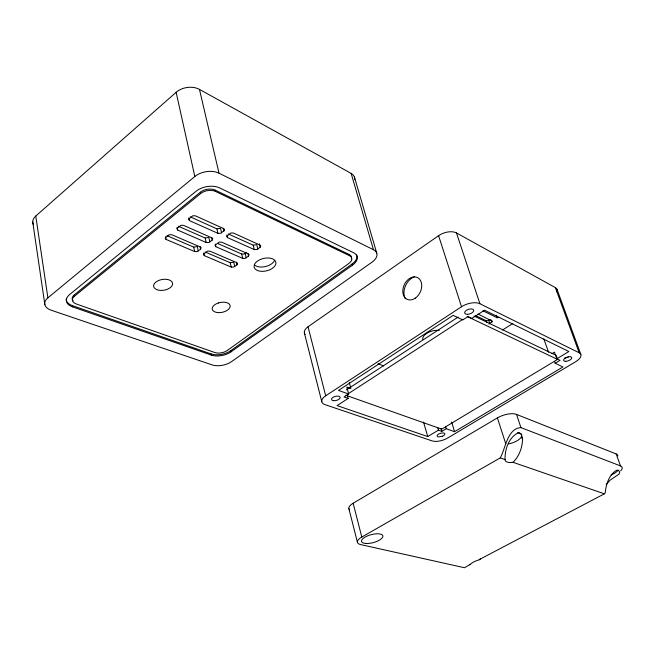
<?xml version="1.0" encoding="UTF-8"?>
<svg xmlns="http://www.w3.org/2000/svg" width="655" height="655" viewBox="0 0 655 655"><rect width="100%" height="100%" fill="white"/><g stroke="black" fill="none" stroke-linecap="round" stroke-linejoin="round"><path stroke-width="0.98" d="M522.551 439.382C522.281 447.758 519.137 456.445 513.029 462.307L511.637 462.487A11.855 4.732 -17.7 0 1 505.07 460.219C504.579 450.173 508.403 437.884 517.827 433.004L519.718 433.111L521.192 434.273L522.551 439.382L521.568 436.402M606.219 484.561L610.075 480.189L619.024 474.13L619.679 472.312L619.229 471.191L618.107 470.331L616.576 470.298C608.953 474.728 606.014 484.52 605.228 492.838L604.368 493.821L478.134 560.181A9.948 3.349 -16.4 0 0 470.413 564.258L464.477 567.738L360.627 544.575A13.37 4.994 -14.8 0 1 361.797 537.051L500.256 457.902C505.349 449.207 507.298 428.255 520.913 427.617L620.522 465.926A12.863 4.716 -19 0 1 620.686 470.822M200.586 249.203L201.134 247.623L200.414 247.033L171.847 234.752L169.252 234.711L165.191 237.986L166.051 239.411L194.658 251.553L197.163 251.577L200.586 249.203L200.004 246.534M212.187 240.123L212.76 238.518L212.048 237.921L183.556 225.353L180.952 225.304L176.834 228.611L177.677 230.069L206.21 242.489L208.724 242.53L212.187 240.123L211.59 237.446M223.944 230.928L224.534 229.299L223.83 228.685L195.411 215.823L192.807 215.765L188.632 219.122L189.459 220.604L217.919 233.319L220.432 233.36L223.944 230.928L223.322 228.243M237.028 264.808L237.618 263.302L236.946 262.737L210.026 251.168L207.537 251.135L203.508 254.271L204.278 255.63L231.24 267.076L233.647 267.093L237.028 264.808L236.422 262.197M248.523 256.089L249.129 254.558L248.466 253.984L221.627 242.145L219.13 242.113L215.053 245.289L215.806 246.673L242.694 258.381L245.101 258.398L248.523 256.089L247.901 253.469M260.158 247.262L260.788 245.707L260.133 245.126L233.377 233.008L230.879 232.967L226.745 236.185L227.481 237.593L254.287 249.571L256.703 249.596L260.158 247.262L259.306 243.758M479.37 559.869L480.434 558.813M488.966 324.037L492.56 321.302L477.945 314.023M33.38 224.485A15.605 9.481 -4.7 0 1 35.771 216.044L176.13 92.298A16.522 11.438 -9.7 0 1 199.464 89.383L351.145 173.411A14.459 8.924 -16.1 0 1 354.699 179.421M47.889 297.828L194.83 176.522A17.153 10.881 -10.7 0 1 219.016 173.19L373.465 249.719A14.95 8.417 -16.1 0 1 371.999 262.172L231.461 361.683A13.984 7.189 -11.5 0 1 212.105 364.901L51.196 310.208A16.146 8.965 -6.3 0 1 47.889 297.828L35.771 216.044M73.082 300.825A10.013 5.6 -6.9 0 1 74.236 294.93L200.389 192.21A10.554 6.599 -10.8 0 1 215.208 190.13L349.189 254.5A9.366 5.297 -15.4 0 1 351.358 258.725M74.441 296.216L200.684 193.528A10.554 6.591 -10.8 0 1 215.511 191.44L349.533 255.704A9.375 5.289 -15.4 0 1 348.82 263.482L227.195 350.54A8.851 4.61 -11.5 0 1 214.914 352.562L76.258 303.961A10.021 5.592 -6.9 0 1 74.441 296.216L74.236 294.93M217.583 243.447L241.662 254.009L244.069 254.034L246.714 252.314M66.147 299.016A16.023 8.957 -6.9 0 0 72.418 305.623L211.123 353.937A14.156 7.385 -11.5 0 0 230.707 350.712L352.112 263.998A14.991 8.474 -15.4 0 0 356.697 254.951M230.969 351.882L352.447 265.193A14.999 8.466 -15.4 0 0 353.635 252.748L219.802 187.977A16.891 10.546 -10.8 0 0 195.992 191.317L69.651 294.513A16.031 8.949 -6.9 0 0 66.483 299.114L66.352 300.301A16.031 8.949 -6.9 0 0 72.623 306.9L211.369 355.108A14.164 7.377 -11.5 0 0 230.969 351.882L230.707 350.712M305.099 334.443A12.298 6.419 -14.2 0 1 308.046 326.779L438.588 235.669A13.157 7.303 -18.8 0 1 456.486 232.951L555.358 287.61A11.954 5.911 -20.4 0 1 557.012 291.827M325.691 395.816L461.529 306.753A13.558 6.837 -18.4 0 1 479.91 303.74L579.184 352.799A12.281 5.502 -19.8 0 1 575.614 361.756L447.586 438.072A11.446 4.912 -16.5 0 1 432.136 440.913L325.019 404.626A12.65 5.985 -14.4 0 1 325.691 395.816L308.046 326.779M346.438 389.864L458.115 317.077M348.427 393.606L462.938 319.263M350.048 388.219L346.773 387.04L348.624 394.015L344.047 396.987L348.149 398.428L347.232 394.957M348.149 398.428L337.063 405.601L427.756 436.574L438.424 430.147L441.871 431.35L446.26 428.714L454.57 431.67L562.956 366.947L555.145 363.279L554.474 361.38M475.448 315.53L486.182 320.68L487.844 320.663L490.038 319.419M502.467 330.03L512.767 323.521M552.009 353.635L554.449 352.153L556.807 358.801L560.033 360.34L555.145 363.279M556.807 358.801L568.884 351.53L484.544 310.208L471.862 318.42L467.973 316.57L462.815 319.918L453.17 315.382L338.471 390.413L348.624 394.015M474.081 316.054L556.103 355.329L557.552 359.415L441.74 429.148L345.865 395.268M349.565 509.827A13.198 5.24 -14.7 0 1 353.151 503.228L497.399 417.898A14.197 6.026 -17.9 0 1 516.541 414.418L616.142 453.931A12.797 4.798 -19 0 1 617.878 455.937M499.724 317.331L497.17 317.757L482.932 310.798M205.162 251.995L230.241 262.721L233.737 262.197L234.736 266.544M166.976 235.669L193.7 247.099L197.311 246.558L198.277 251.012M178.569 226.335L205.228 238.027L208.855 237.495L209.846 241.957M228.3 233.974L253.231 245.191L256.752 244.667L257.816 249.039M190.318 216.879L216.903 228.841L220.547 228.308L221.57 232.779M500.256 457.902L505.12 459.581M513.029 462.307L604.368 493.821M469.529 564.577L470.085 564.774M378 363.705L383.674 365.932M467.212 316.488L557.552 359.415M557.045 289.395L580.838 354.437M555.358 287.61L579.184 352.799M616.142 453.931L620.522 465.926M543.846 338.913L548.554 352.251M496.318 315.211L497.17 317.757M490.98 319.845L491.823 322.375M488.72 320.262L489.85 323.635M486.182 320.68L486.739 322.375M456.486 232.951L479.91 303.74M516.541 414.418L520.913 427.617M438.588 235.669L461.529 306.753M497.399 417.898L505.701 443.615M451.639 422.008L454.57 431.67M445.711 426.872L446.26 428.714M441.044 428.591L441.871 431.35M437.606 427.371L438.424 430.147M354.437 177.087L376.756 253.133M351.145 173.411L373.465 249.719M423.498 422L427.756 436.574M352.112 263.998L352.447 265.193M349.189 254.5L349.533 255.704M349.295 382.635L350.867 388.513M353.151 503.228L361.797 537.051M304.354 332.912L321.777 401.679M348.878 508.599L357.409 542.258M253.231 245.191L254.287 249.571M245.175 253.485L246.206 257.849M241.662 254.009L242.694 258.381M199.464 89.383L219.016 173.19M226.867 234.924L227.481 237.593M215.208 190.13L215.511 191.44M230.241 262.721L231.24 267.076M216.903 228.841L217.919 233.319M215.208 244.004L215.806 246.673M200.389 192.21L200.684 193.528M176.13 92.298L194.83 176.522M205.228 238.027L206.21 242.489M203.697 252.977L204.278 255.63M188.877 217.869L189.459 220.604M193.7 247.099L194.658 251.553M211.123 353.937L211.369 355.108M177.112 227.342L177.677 230.069M165.502 236.692L166.051 239.411M72.418 305.623L72.623 306.9M32.75 222.061L44.876 304.788M274.502 260.477A11.11 6.403 -12.8 0 1 265.422 266.577A11.11 6.403 -12.8 0 1 254.549 265.07M568.72 356.762A4.29 1.932 -19.8 0 1 564.643 358.007M405.24 298.803A14.181 10.39 -64.9 0 1 414.378 276.811M422.843 339.462A10.726 5.322 -17.2 0 1 427.74 332.773A10.726 5.322 -17.2 0 1 439.3 330.439M517.712 432.66A11.774 4.847 -17.8 0 1 520.709 437.859A11.774 4.847 -17.8 0 1 508.558 443.902M618.115 470.012A10.611 3.889 -18.9 0 1 611.123 474.973M254.402 264.645L254.058 266.38A11.135 6.378 -12.8 0 0 265.038 271.145A11.135 6.378 -12.8 0 0 275.952 263.04L275.591 261.419A11.135 6.378 -12.8 0 0 264.972 258.176A11.135 6.378 -12.8 0 0 254.402 264.645M154.531 283.427L153.761 284.876A9.596 5.445 -9.4 0 0 165.019 290.009A9.596 5.445 -9.4 0 0 171.012 280.905L169.375 280.004A9.596 5.445 -9.4 0 0 154.531 283.427M218.573 302.921L216.428 303.773A9.113 5.003 -11.4 0 0 212.204 308.841A9.113 5.003 -11.4 0 0 216.985 312.476L219.179 312.631A9.113 5.003 -11.4 0 0 230.175 305.983A9.113 5.003 -11.4 0 0 218.573 302.921M442.502 436.23L438.662 436.934A4.012 1.719 -16.5 0 1 438.334 434.29A4.012 1.719 -16.5 0 1 444.229 433.209A4.012 1.719 -16.5 0 1 442.502 436.23M467.383 314.326A4.741 2.391 -18.4 0 0 473.712 310.224A4.741 2.391 -18.4 0 0 466.45 310.29A4.741 2.391 -18.4 0 0 467.383 314.326M333.485 400.68A4.429 2.096 -14.5 0 0 340.133 397.675A4.429 2.096 -14.5 0 0 333.853 396.897A4.429 2.096 -14.5 0 0 333.485 400.68M565.814 361.314A4.298 1.924 -19.8 0 0 571.782 357.753A4.298 1.924 -19.8 0 0 565.47 357.917A4.298 1.924 -19.8 0 0 565.814 361.314M415.286 298.156A12.052 8.81 -64.9 0 0 418.52 278.195A12.052 8.81 -64.9 0 0 402.972 288.904A12.052 8.81 -64.9 0 0 415.286 298.156M366.137 543.494A11.029 4.118 -14.8 0 0 382.888 536.568A11.029 4.118 -14.8 0 0 367.594 535.856A11.029 4.118 -14.8 0 0 366.137 543.494"/></g></svg>
